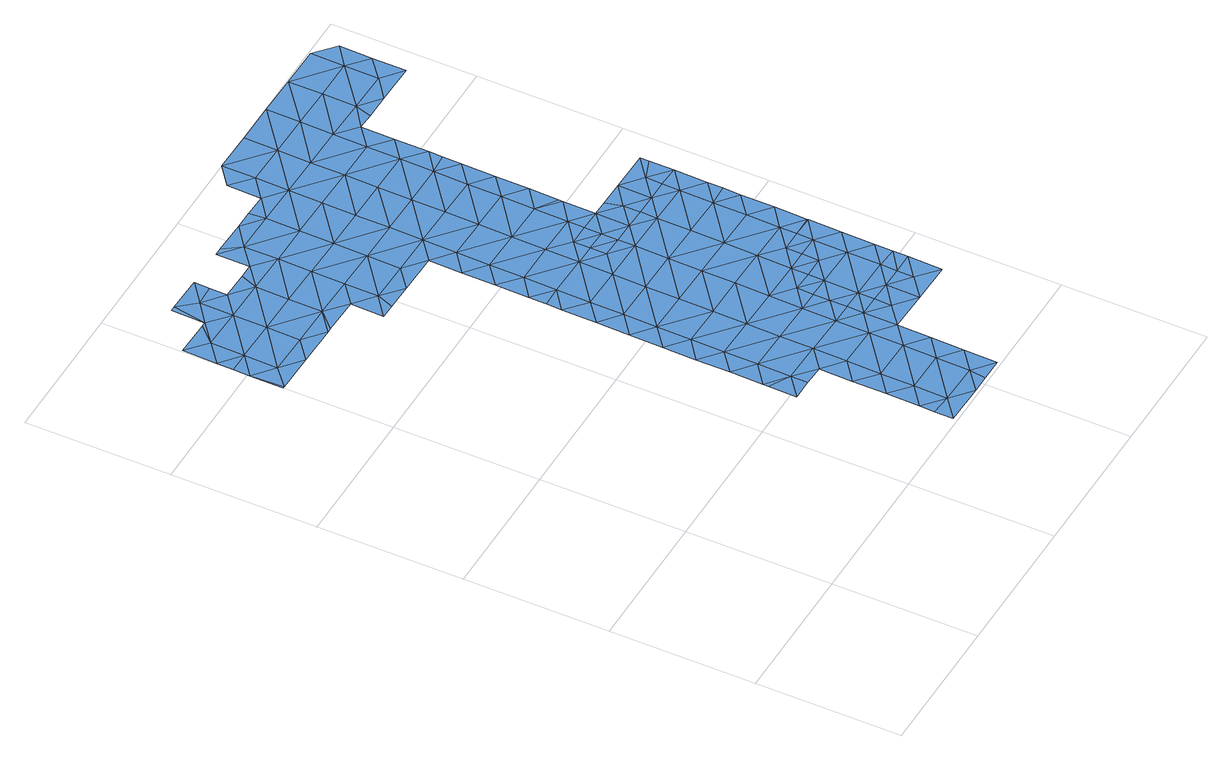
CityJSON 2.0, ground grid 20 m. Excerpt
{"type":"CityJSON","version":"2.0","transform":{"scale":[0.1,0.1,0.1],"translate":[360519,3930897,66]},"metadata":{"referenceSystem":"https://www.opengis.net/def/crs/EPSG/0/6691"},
"CityObjects":{
"waterbody1":{"type":"WaterBody","attributes":{"name":"9","class":"1140","function":"1","WaterBodyRiverFloodingRiskAttribute.description":"5","WaterBodyRiverFloodingRiskAttribute.rankOrg":"1","WaterBodyRiverFloodingRiskAttribute.adminType":"2","WaterBodyRiverFloodingRiskAttribute.scale":"L1"},"geometry":[{"type":"MultiSurface","lod":"1","boundaries":[[[0,1,2]],[[0,3,1]],[[4,5,6]],[[4,1,5]],[[1,3,5]],[[3,0,7]],[[8,6,9]],[[6,5,9]],[[10,5,3]],[[11,8,9]],[[12,10,3]],[[3,7,12]],[[7,13,12]],[[9,5,14]],[[11,9,15]],[[14,5,10]],[[9,14,15]],[[16,17,15]],[[18,10,12]],[[19,16,15]],[[20,21,22]],[[21,23,22]],[[24,25,26]],[[27,25,24]],[[15,14,19]],[[28,18,13]],[[12,13,18]],[[26,25,29]],[[30,21,20]],[[21,31,23]],[[14,32,19]],[[33,18,28]],[[34,29,25]],[[35,23,31]],[[36,10,18]],[[37,29,34]],[[38,25,27]],[[14,10,39]],[[40,41,35]],[[32,42,19]],[[31,40,35]],[[16,19,43]],[[34,44,37]],[[37,44,45]],[[39,10,36]],[[14,39,32]],[[30,46,21]],[[19,42,43]],[[38,47,25]],[[48,49,45]],[[25,47,34]],[[44,48,45]],[[41,50,38]],[[33,51,18]],[[52,53,54]],[[55,36,18]],[[41,40,50]],[[33,54,53]],[[56,32,39]],[[57,46,30]],[[50,47,38]],[[58,59,49]],[[31,21,60]],[[51,55,18]],[[61,39,36]],[[58,49,48]],[[60,21,46]],[[62,53,52]],[[51,33,53]],[[44,34,63]],[[64,50,40]],[[65,66,59]],[[58,65,59]],[[40,31,67]],[[34,47,63]],[[63,68,44]],[[56,39,69]],[[67,31,60]],[[64,47,50]],[[48,44,68]],[[46,57,70]],[[71,72,66]],[[65,71,66]],[[61,36,55]],[[73,51,53]],[[46,74,60]],[[69,39,61]],[[58,48,75]],[[40,67,64]],[[46,70,74]],[[47,76,63]],[[77,73,53]],[[73,55,51]],[[71,78,72]],[[64,76,47]],[[53,62,77]],[[48,68,75]],[[79,80,69]],[[60,81,67]],[[82,72,78]],[[81,60,74]],[[83,68,63]],[[84,82,78]],[[69,61,79]],[[85,71,65]],[[86,61,55]],[[80,79,87]],[[88,64,67]],[[58,75,89]],[[65,58,90]],[[81,88,67]],[[62,91,77]],[[92,84,93]],[[84,78,93]],[[90,58,89]],[[94,78,71]],[[95,79,61]],[[63,76,83]],[[83,96,68]],[[68,97,75]],[[86,55,73]],[[98,87,79]],[[99,92,100]],[[96,97,68]],[[101,64,88]],[[92,93,100]],[[85,65,90]],[[76,64,101]],[[102,89,75]],[[103,73,77]],[[104,91,99]],[[91,103,77]],[[105,83,76]],[[95,61,86]],[[106,105,76]],[[106,76,101]],[[95,107,79]],[[97,102,75]],[[99,100,104]],[[94,71,85]],[[93,78,94]],[[108,90,89]],[[109,86,73]],[[79,107,98]],[[104,103,91]],[[110,96,83]],[[101,88,111]],[[112,110,83]],[[112,83,105]],[[102,108,89]],[[100,93,113]],[[114,85,90]],[[115,101,111]],[[113,93,94]],[[107,116,98]],[[109,73,103]],[[117,95,86]],[[111,88,118]],[[104,100,119]],[[120,97,96]],[[94,85,121]],[[122,115,111]],[[119,100,113]],[[123,96,110]],[[124,86,109]],[[125,107,95]],[[126,113,94]],[[127,126,94]],[[114,90,108]],[[127,94,121]],[[111,118,122]],[[103,104,128]],[[117,86,124]],[[128,104,119]],[[121,85,114]],[[116,107,129]],[[130,109,103]],[[123,110,131]],[[120,96,123]],[[132,122,118]],[[102,97,120]],[[133,119,113]],[[125,95,117]],[[107,125,129]],[[134,103,128]],[[120,135,102]],[[136,124,109]],[[137,121,114]],[[133,113,126]],[[131,138,123]],[[108,102,135]],[[130,103,134]],[[118,139,132]],[[140,122,132]],[[141,128,119]],[[138,142,123]],[[108,143,114]],[[144,120,123]],[[145,117,124]],[[125,146,129]],[[114,147,137]],[[129,146,148]],[[142,144,123]],[[133,126,149]],[[150,143,108]],[[151,141,119]],[[136,109,130]],[[151,119,133]],[[152,134,128]],[[108,135,150]],[[146,153,148]],[[154,132,139]],[[140,132,154]],[[155,135,120]],[[114,143,147]],[[149,156,133]],[[141,152,128]],[[145,124,136]],[[125,117,145]],[[155,120,144]],[[157,130,134]],[[158,151,133]],[[156,158,133]],[[152,157,134]],[[159,150,135]],[[160,136,130]],[[161,147,143]],[[162,125,145]],[[155,144,163]],[[146,125,164]],[[165,151,158]],[[157,160,130]],[[166,143,150]],[[160,145,136]],[[164,125,162]],[[153,146,164]],[[141,151,167]],[[135,155,168]],[[151,165,167]],[[143,169,161]],[[163,170,155]],[[159,166,150]],[[141,171,152]],[[135,168,159]],[[172,162,145]],[[141,167,171]],[[173,153,164]],[[170,163,174]],[[170,175,155]],[[155,175,168]],[[171,176,152]],[[143,166,169]],[[152,176,157]],[[172,145,160]],[[175,177,168]],[[162,178,164]],[[176,179,157]],[[157,180,160]],[[159,168,177]],[[181,169,166]],[[182,162,172]],[[177,183,159]],[[184,173,164]],[[180,157,179]],[[180,185,160]],[[166,159,186]],[[159,183,186]],[[172,160,185]],[[162,182,178]],[[187,182,172]],[[181,166,188]],[[184,164,178]],[[166,186,188]],[[187,172,185]],[[187,189,182]],[[182,190,178]],[[189,190,182]],[[191,189,187]],[[192,184,178]],[[191,193,189]],[[178,190,192]],[[194,190,189]],[[195,189,193]],[[194,192,190]],[[194,189,195]],[[195,193,196]],[[197,192,194]],[[198,195,196]],[[194,195,198]],[[197,194,199]],[[194,198,199]]]}]},
"waterbody2":{"type":"WaterBody","attributes":{"name":"9","class":"1140","function":"1","WaterBodyRiverFloodingRiskAttribute.description":"5","WaterBodyRiverFloodingRiskAttribute.rankOrg":"2","WaterBodyRiverFloodingRiskAttribute.adminType":"2","WaterBodyRiverFloodingRiskAttribute.scale":"L1"},"geometry":[{"type":"MultiSurface","lod":"1","boundaries":[[[200,201,202]],[[202,105,200]],[[106,101,200]],[[140,203,122]],[[200,101,115]],[[112,105,202]],[[202,110,112]],[[142,138,204]],[[144,142,204]],[[200,105,106]],[[163,144,204]],[[115,122,200]],[[203,200,122]],[[203,201,200]],[[204,201,205]],[[201,204,138]],[[201,138,202]],[[131,202,138]],[[131,110,202]],[[206,207,203]],[[140,206,203]],[[205,174,204]],[[163,204,174]],[[207,201,203]],[[201,207,205]],[[206,140,154]]]}]},
"waterbody3":{"type":"WaterBody","attributes":{"name":"9","class":"1140","function":"1","WaterBodyRiverFloodingRiskAttribute.description":"5","WaterBodyRiverFloodingRiskAttribute.rankOrg":"2","WaterBodyRiverFloodingRiskAttribute.adminType":"2","WaterBodyRiverFloodingRiskAttribute.scale":"L1"},"geometry":[{"type":"MultiSurface","lod":"1","boundaries":[[[161,169,208]],[[127,121,137]],[[156,149,209]],[[149,126,209]],[[209,147,156]],[[137,147,209]],[[156,147,208]],[[147,161,208]],[[127,137,209]],[[126,127,209]],[[169,181,210]],[[211,169,210]],[[169,211,208]],[[181,188,210]],[[210,212,213]],[[211,210,213]],[[156,208,214]],[[212,210,188]],[[214,208,211]]]}]}
},
"vertices":[
[3,751,6],[1,797,6],[1,751,6],[29,774,6],[2,820,6],[30,820,6],[2,843,6],[57,750,6],[3,890,6],[31,866,6],[87,819,6],[52,889,6],[86,773,6],[114,749,6],[87,865,6],[59,889,6],[67,935,6],[60,935,6],[143,772,6],[88,911,6],[329,6,6],[358,29,6],[329,31,6],[330,52,6],[275,192,6],[304,215,6],[276,231,6],[304,192,6],[120,749,6],[276,238,6],[386,5,6],[359,75,6],[116,888,6],[171,748,6],[305,261,6],[331,99,6],[143,818,6],[277,284,6],[332,191,6],[144,864,6],[359,121,6],[331,145,6],[116,912,6],[117,934,6],[305,307,6],[277,331,6],[414,28,6],[361,214,6],[306,353,6],[278,377,6],[360,168,6],[199,771,6],[190,702,6],[199,725,6],[170,702,6],[200,817,6],[153,887,6],[411,5,6],[307,400,6],[279,423,6],[415,74,6],[201,863,6],[227,701,6],[361,260,6],[417,167,6],[308,446,6],[280,469,6],[416,120,6],[362,306,6],[173,887,6],[442,5,6],[308,492,6],[280,516,6],[256,770,6],[443,51,6],[363,352,6],[417,213,6],[255,724,6],[309,538,6],[201,910,6],[173,933,6],[444,97,6],[281,537,6],[418,259,6],[281,562,6],[365,491,6],[257,816,6],[184,933,6],[445,143,6],[364,399,6],[364,445,6],[283,700,6],[282,608,6],[310,584,6],[366,537,6],[257,863,6],[419,305,6],[420,352,6],[230,932,6],[282,654,6],[310,631,6],[445,189,6],[420,398,6],[312,723,6],[311,677,6],[446,236,6],[446,212,6],[258,909,6],[421,444,6],[313,769,6],[447,282,6],[473,166,6],[446,259,6],[366,584,6],[422,490,6],[474,189,6],[256,932,6],[314,862,6],[501,142,6],[367,630,6],[476,351,6],[394,514,6],[502,188,6],[475,304,6],[313,815,6],[315,908,6],[394,560,6],[394,537,6],[368,676,6],[287,931,6],[369,768,6],[475,281,6],[530,165,6],[423,583,6],[369,722,6],[477,397,6],[370,815,6],[422,513,6],[503,281,6],[558,141,6],[530,188,6],[425,675,6],[504,304,6],[478,489,6],[504,327,6],[371,861,6],[316,954,6],[450,513,6],[288,978,6],[423,560,6],[478,443,6],[424,629,6],[425,721,6],[316,1000,6],[559,188,6],[533,350,6],[451,559,6],[426,768,6],[452,605,6],[534,442,6],[427,814,6],[479,512,6],[371,907,6],[533,327,6],[372,953,6],[452,610,6],[535,488,6],[453,652,6],[534,396,6],[507,512,6],[561,327,6],[453,698,6],[427,860,6],[373,999,6],[561,326,6],[562,372,6],[454,744,6],[562,419,6],[429,952,6],[454,770,6],[455,790,6],[535,512,6],[428,906,6],[563,443,6],[430,999,6],[455,836,6],[563,465,6],[456,883,6],[564,511,6],[485,905,6],[486,951,6],[478,882,6],[486,998,6],[513,882,6],[542,951,6],[542,904,6],[570,881,6],[543,997,6],[570,927,6],[571,973,6],
[474,212,6],[531,257,6],[475,258,6],[531,211,6],[532,304,6],[560,280,6],[559,209,6],[559,234,6],
[479,536,6],[422,536,6],[536,535,6],[508,558,6],[564,546,6],[564,557,6],[473,559,6]
]}
